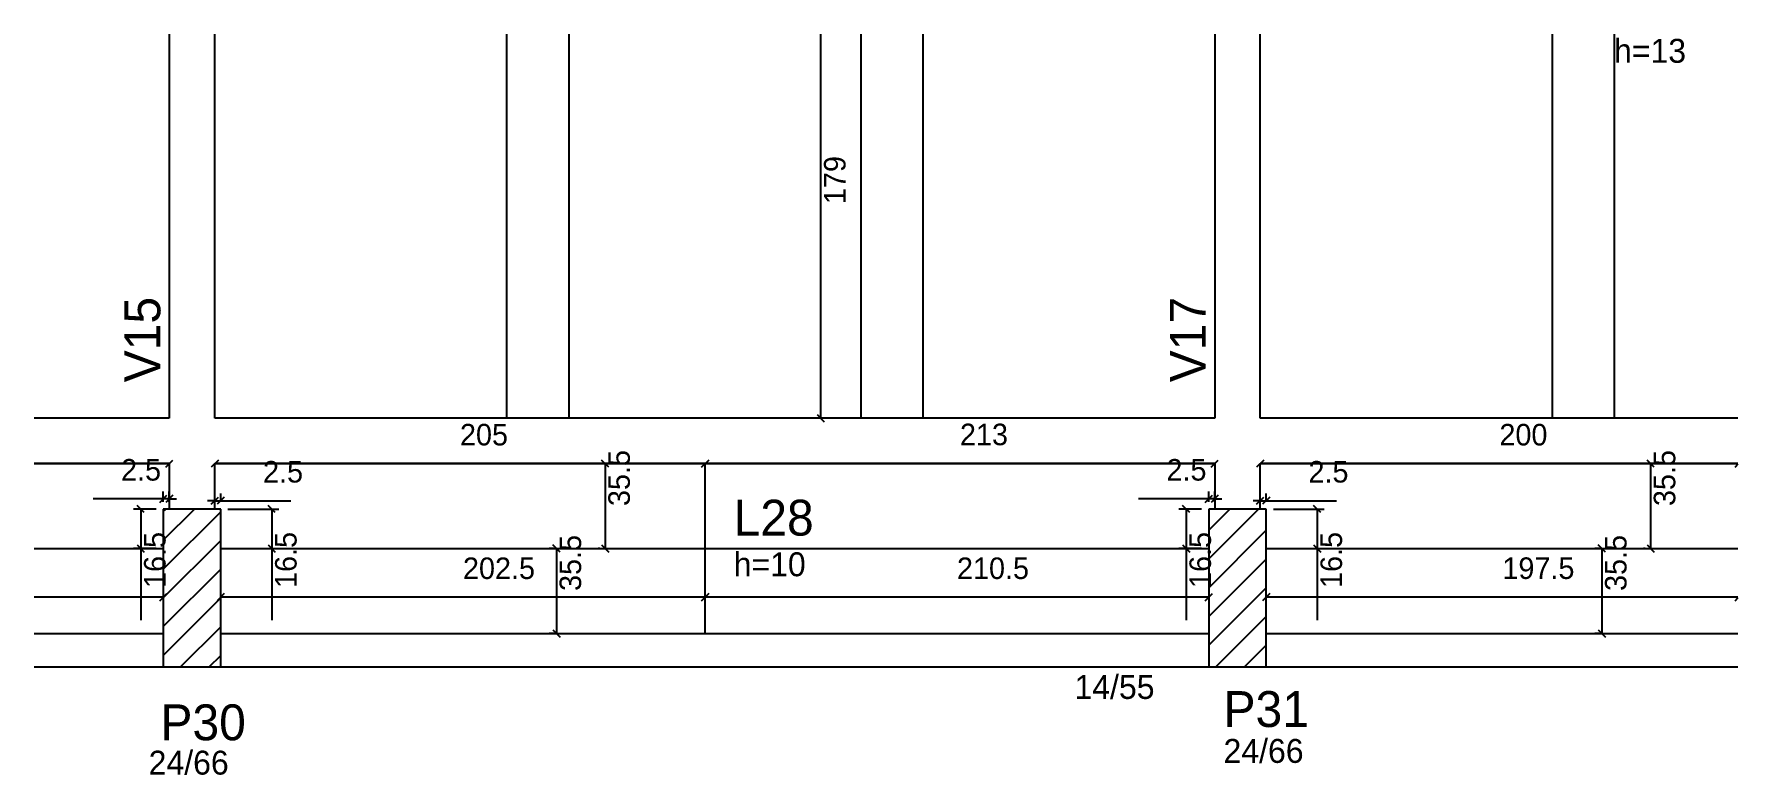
# Model space of a CAD drawing. Header units: metres. Extents: x 4870 to 5582, y 1537 to 1847.
import ezdxf

# ---------------------------------------------------------------- set-up
doc = ezdxf.new("R2010")
doc.units = ezdxf.units.M
for name, color, linetype in [('3', 7, 'Continuous'), ('4', 7, 'Continuous'), ('7', 7, 'Continuous'), ('Painéis', 7, 'Continuous')]:
    doc.layers.add(name, color=color, linetype=linetype)

msp = doc.modelspace()

# ---------------------------------------------------------------- linework, layer by layer
at = {"layer": '3', "color": 3, "lineweight": 25}
for p, q in [((4924.04, 1634.9), (4937.12, 1647.98)), ((4924.04, 1646.92), (4925.1, 1647.98)), ((4924.04, 1622.88), (4948.04, 1646.88)), ((5361.04, 1627.13), (5381.89, 1647.98)), ((5361.04, 1639.15), (5369.87, 1647.98)), ((5361.04, 1615.11), (5385.04, 1639.11)), ((4924.04, 1610.86), (4948.04, 1634.86)), ((5361.04, 1603.09), (5385.04, 1627.09)), ((4924.04, 1598.84), (4948.04, 1622.84)), ((4924.04, 1586.82), (4948.04, 1610.82)), ((5361.04, 1591.07), (5385.04, 1615.07)), ((5363.97, 1581.98), (5385.04, 1603.05)), ((4870.01, 1595.98), (4924.04, 1595.98)), ((4931.22, 1581.98), (4948.04, 1598.8)), ((4948.04, 1595.98), (5361.04, 1595.98)), ((5385.04, 1595.98), (5582.24, 1595.98)), ((5375.99, 1581.98), (5385.04, 1591.03)), ((4870.01, 1581.98), (4924.04, 1581.98)), ((4943.24, 1581.98), (4948.04, 1586.78)), ((4948.04, 1581.98), (5361.04, 1581.98)), ((5385.04, 1581.98), (5582.24, 1581.98))]:
    msp.add_line(p, q, dxfattribs=at)
for points in [[(4926.54, 1846.55), (4926.54, 1685.98)], [(4945.54, 1685.98), (4945.54, 1846.55)], [(5363.54, 1846.55), (5363.54, 1685.98)], [(5382.54, 1685.98), (5382.54, 1846.55)], [(4926.54, 1685.98), (4870.01, 1685.98)], [(5363.54, 1685.98), (4945.54, 1685.98)], [(5582.24, 1685.98), (5382.54, 1685.98)], [(4870.01, 1666.98), (4926.54, 1666.98)], [(4926.54, 1666.98), (4926.54, 1647.98)], [(4945.54, 1666.98), (5363.54, 1666.98)], [(4945.54, 1647.98), (4945.54, 1666.98)], [(5363.54, 1666.98), (5363.54, 1647.98)], [(5382.54, 1666.98), (5582.24, 1666.98)], [(5382.54, 1647.98), (5382.54, 1666.98)]]:
    msp.add_lwpolyline(points, dxfattribs=at)
at = {"layer": '7', "color": 7, "lineweight": 25}
for points in [[(4948.04, 1647.98), (4924.04, 1647.98)], [(4924.04, 1647.98), (4924.04, 1581.98)], [(4948.04, 1581.98), (4948.04, 1647.98)], [(5385.04, 1647.98), (5361.04, 1647.98)], [(5361.04, 1647.98), (5361.04, 1581.98)], [(5385.04, 1581.98), (5385.04, 1647.98)], [(4924.04, 1581.98), (4948.04, 1581.98)], [(5361.04, 1581.98), (5385.04, 1581.98)]]:
    msp.add_lwpolyline(points, dxfattribs=at)
at = {"layer": 'Painéis', "color": 200, "lineweight": 25}
for p, q in [((5067.55, 1846.55), (5067.55, 1685.98)), ((5093.55, 1846.55), (5093.55, 1685.98)), ((5215.55, 1846.55), (5215.55, 1685.98)), ((5241.55, 1846.55), (5241.55, 1685.98)), ((5504.55, 1846.55), (5504.55, 1685.98)), ((5530.55, 1846.55), (5530.55, 1685.98)), ((5150.54, 1595.98), (5150.54, 1666.98)), ((4870.01, 1631.48), (4924.04, 1631.48)), ((4948.04, 1631.48), (5361.04, 1631.48)), ((5385.04, 1631.48), (5582.24, 1631.48))]:
    msp.add_line(p, q, dxfattribs=at)
at = {"layer": 'Painéis', "color": 4, "lineweight": 25}
for p, q in [((5198.8, 1846.55), (5198.8, 1685.98)), ((4926.54, 1666.98), (4870.01, 1666.98)), ((5150.54, 1666.98), (4945.54, 1666.98)), ((5106.51, 1666.98), (5105.76, 1666.98)), ((5108.76, 1666.98), (5108.76, 1631.48)), ((5363.54, 1666.98), (5150.54, 1666.98)), ((5582.24, 1666.98), (5382.54, 1666.98)), ((5543.51, 1666.98), (5542.76, 1666.98)), ((5545.76, 1666.98), (5545.76, 1631.48)), ((4924.04, 1650.98), (4924.04, 1655.28)), ((4926.54, 1650.98), (4926.54, 1655.28)), ((4945.54, 1650.98), (4945.54, 1654.46)), ((4948.04, 1650.98), (4948.04, 1654.46)), ((5361.04, 1650.98), (5361.04, 1655.28)), ((5363.54, 1650.98), (5363.54, 1655.28)), ((5382.54, 1650.98), (5382.54, 1654.46)), ((5385.04, 1650.98), (5385.04, 1654.46)), ((4924.04, 1652.28), (4894.68, 1652.28)), ((4921.04, 1647.98), (4911.57, 1647.98)), ((4914.57, 1647.98), (4914.57, 1631.48)), ((4926.54, 1652.28), (4924.04, 1652.28)), ((4926.54, 1652.28), (4929.54, 1652.28)), ((4945.54, 1651.46), (4942.54, 1651.46)), ((4945.54, 1651.46), (4948.04, 1651.46)), ((4948.04, 1651.46), (4977.4, 1651.46)), ((4951.04, 1647.98), (4972.35, 1647.98)), ((4969.35, 1647.98), (4969.35, 1631.48)), ((5361.04, 1652.28), (5331.68, 1652.28)), ((5358.04, 1647.98), (5348.57, 1647.98)), ((5351.57, 1647.98), (5351.57, 1631.48)), ((5363.54, 1652.28), (5361.04, 1652.28)), ((5363.54, 1652.28), (5366.54, 1652.28)), ((5382.54, 1651.46), (5379.54, 1651.46)), ((5382.54, 1651.46), (5385.04, 1651.46)), ((5385.04, 1651.46), (5414.4, 1651.46)), ((5388.04, 1647.98), (5409.35, 1647.98)), ((5406.35, 1647.98), (5406.35, 1631.48)), ((4921.04, 1631.48), (4911.57, 1631.48)), ((4914.57, 1631.48), (4914.57, 1601.5)), ((4951.04, 1631.48), (4972.35, 1631.48)), ((4969.35, 1631.48), (4969.35, 1601.5)), ((5087.27, 1631.48), (5085.38, 1631.48)), ((5088.38, 1631.48), (5088.38, 1595.98)), ((5106.51, 1631.48), (5105.76, 1631.48)), ((5358.04, 1631.48), (5348.57, 1631.48)), ((5351.57, 1631.48), (5351.57, 1601.5)), ((5388.04, 1631.48), (5409.35, 1631.48)), ((5406.35, 1631.48), (5406.35, 1601.5)), ((5524.27, 1631.48), (5522.38, 1631.48)), ((5525.38, 1631.48), (5525.38, 1595.98)), ((5543.51, 1631.48), (5542.76, 1631.48)), ((4924.04, 1611.13), (4870.01, 1611.13)), ((5150.54, 1611.13), (4948.04, 1611.13)), ((5361.04, 1611.13), (5150.54, 1611.13)), ((5582.24, 1611.13), (5385.04, 1611.13)), ((5087.27, 1595.98), (5085.38, 1595.98)), ((5524.27, 1595.98), (5522.38, 1595.98))]:
    msp.add_line(p, q, dxfattribs=at)
at = {"layer": 'Painéis', "color": 0, "lineweight": 25}
for p, q in [((5197.3, 1687.48), (5200.3, 1684.48)), ((4925.04, 1665.48), (4928.04, 1668.48)), ((4947.04, 1668.48), (4944.04, 1665.48)), ((5110.26, 1665.48), (5107.26, 1668.48)), ((5152.04, 1668.48), (5149.04, 1665.48)), ((5149.04, 1665.48), (5152.04, 1668.48)), ((5362.04, 1665.48), (5365.04, 1668.48)), ((5384.04, 1668.48), (5381.04, 1665.48)), ((5547.26, 1665.48), (5544.26, 1668.48)), ((5582.24, 1666.68), (5581.04, 1665.48)), ((5581.04, 1665.48), (5582.24, 1666.68)), ((4922.54, 1650.78), (4925.54, 1653.78)), ((4928.04, 1653.78), (4925.04, 1650.78)), ((4944.04, 1649.96), (4947.04, 1652.96)), ((4949.54, 1652.96), (4946.54, 1649.96)), ((5359.54, 1650.78), (5362.54, 1653.78)), ((5365.04, 1653.78), (5362.04, 1650.78)), ((5381.04, 1649.96), (5384.04, 1652.96)), ((5386.54, 1652.96), (5383.54, 1649.96)), ((4916.07, 1646.48), (4913.07, 1649.48)), ((4970.85, 1646.48), (4967.85, 1649.48)), ((5353.07, 1646.48), (5350.07, 1649.48)), ((5407.85, 1646.48), (5404.85, 1649.48)), ((4913.07, 1632.98), (4916.07, 1629.98)), ((4967.85, 1632.98), (4970.85, 1629.98)), ((5089.88, 1629.98), (5086.88, 1632.98)), ((5107.26, 1632.98), (5110.26, 1629.98)), ((5350.07, 1632.98), (5353.07, 1629.98)), ((5404.85, 1632.98), (5407.85, 1629.98)), ((5526.88, 1629.98), (5523.88, 1632.98)), ((5544.26, 1632.98), (5547.26, 1629.98)), ((4922.54, 1609.63), (4925.54, 1612.63)), ((4949.54, 1612.63), (4946.54, 1609.63)), ((5152.04, 1612.63), (5149.04, 1609.63)), ((5149.04, 1609.63), (5152.04, 1612.63)), ((5359.54, 1609.63), (5362.54, 1612.63)), ((5386.54, 1612.63), (5383.54, 1609.63)), ((5582.24, 1610.84), (5581.04, 1609.63)), ((5581.04, 1609.63), (5582.24, 1610.84)), ((5086.88, 1597.48), (5089.88, 1594.48)), ((5523.88, 1597.48), (5526.88, 1594.48))]:
    msp.add_line(p, q, dxfattribs=at)

# ---------------------------------------------------------------- texts
at = {"layer": '3', "color": 3, "lineweight": 25}
for s, p in [('h=13', (5530.44, 1834.55)), ('h=10', (5162.44, 1619.88)), ('14/55', (5304.91, 1568.6)), ('24/66', (4917.9, 1536.96)), ('24/66', (5367.22, 1541.86))]:
    msp.add_text(s, height=10, dxfattribs=at).set_placement(p)
at = {"layer": '4', "color": 4, "lineweight": 25}
for s, p in [('V15', (4922.79, 1700.98)), ('V17', (5359.79, 1700.98))]:
    msp.add_text(s, height=15, rotation=90, dxfattribs=at).set_placement(p)
for s, p in [('L28', (5162.44, 1636.88)), ('P31', (5367.22, 1556.86)), ('P30', (4922.84, 1551.31))]:
    msp.add_text(s, height=15, dxfattribs=at).set_placement(p)
at = {"layer": 'Painéis', "color": 240, "lineweight": 25}
for s, p in [('179', (5209.21, 1775.48)), ('35.5', (5119.06, 1649.23)), ('35.5', (5556.06, 1649.23)), ('16.5', (4924.97, 1614.99)), ('16.5', (4979.75, 1614.99)), ('35.5', (5098.68, 1613.73)), ('16.5', (5361.97, 1614.99)), ('16.5', (5416.75, 1614.99)), ('35.5', (5535.68, 1613.73))]:
    msp.add_text(s, height=9, rotation=90, dxfattribs=at).set_placement(p)
for s, p in [('205', (5048.04, 1674.58)), ('213', (5257.04, 1674.67)), ('200', (5482.54, 1674.57)), ('2.5', (4906.36, 1659.88)), ('2.5', (4965.72, 1659.06)), ('2.5', (5343.36, 1659.88)), ('2.5', (5402.72, 1659.06)), ('202.5', (5049.29, 1618.73)), ('210.5', (5255.79, 1618.73)), ('197.5', (5483.79, 1618.76))]:
    msp.add_text(s, height=9, dxfattribs=at).set_placement(p)

doc.saveas('drawing.dxf')
